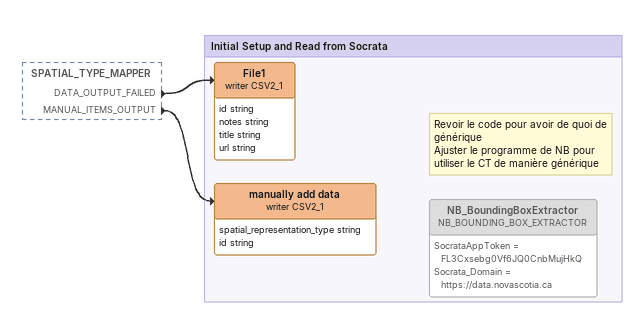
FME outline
SPATIAL_TYPE_MAPPER [outside]
    DATA_OUTPUT_FAILED -> File1 (writer CSV2_1)
    MANUAL_ITEMS_OUTPUT -> manually add data (writer CSV2_1)

Bookmark: Initial Setup and Read from Socrata
File1 (writer CSV2_1)
    attributes: id string, notes string, title string, url string
manually add data (writer CSV2_1)
    attributes: spatial_representation_type string, id string
Note: Revoir le code pour avoir de quoi de générique / Ajuster le programme de NB pour utiliser le CT de manière générique
NB_BoundingBoxExtractor: NB_BOUNDING_BOX_EXTRACTOR [off]
    SocrataAppToken = FL3Cxsebg0Vf6JQ0CnbMujHkQ
    Socrata_Domain = https://data.novascotia.ca
